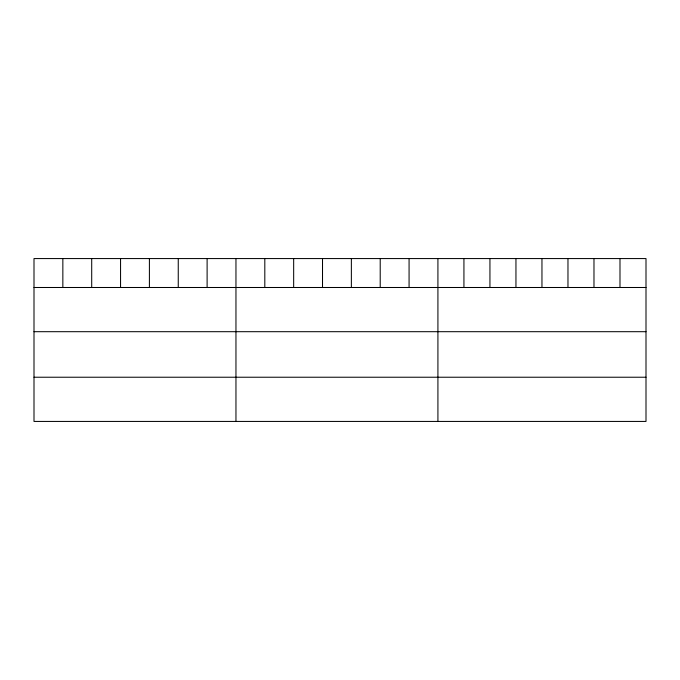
<?xml version="1.0" encoding="UTF-8"?>
<svg xmlns="http://www.w3.org/2000/svg" width="680" height="680" viewBox="0 0 680 680"><rect width="100%" height="100%" fill="white"/><g stroke="black" fill="none" stroke-linecap="round" stroke-linejoin="round"><path stroke-width="1.02" d="M646 287.495L646 421.43L34 421.43L34 258.57L646 258.57L646 287.495L34 287.495M34 331.695L646 331.695M34 377.23L646 377.23M619.99 258.57L619.99 287.495M593.98 258.57L593.98 287.495M567.97 258.57L567.97 287.495M541.96 258.57L541.96 287.495M515.95 258.57L515.95 287.495M489.94 258.57L489.94 287.495M463.93 258.57L463.93 287.495M437.92 258.57L437.92 421.43M409.071 258.57L409.071 287.495M380.214 258.57L380.214 287.495M351.365 258.57L351.365 287.495M322.515 258.57L322.515 287.495M293.666 258.57L293.666 287.495M264.809 258.57L264.809 287.495M235.96 258.57L235.96 421.43M207.111 258.57L207.111 287.495M178.254 258.57L178.254 287.495M149.405 258.57L149.405 287.495M120.556 258.57L120.556 287.495M91.706 258.57L91.706 287.495M62.849 258.57L62.849 287.495"/></g></svg>
